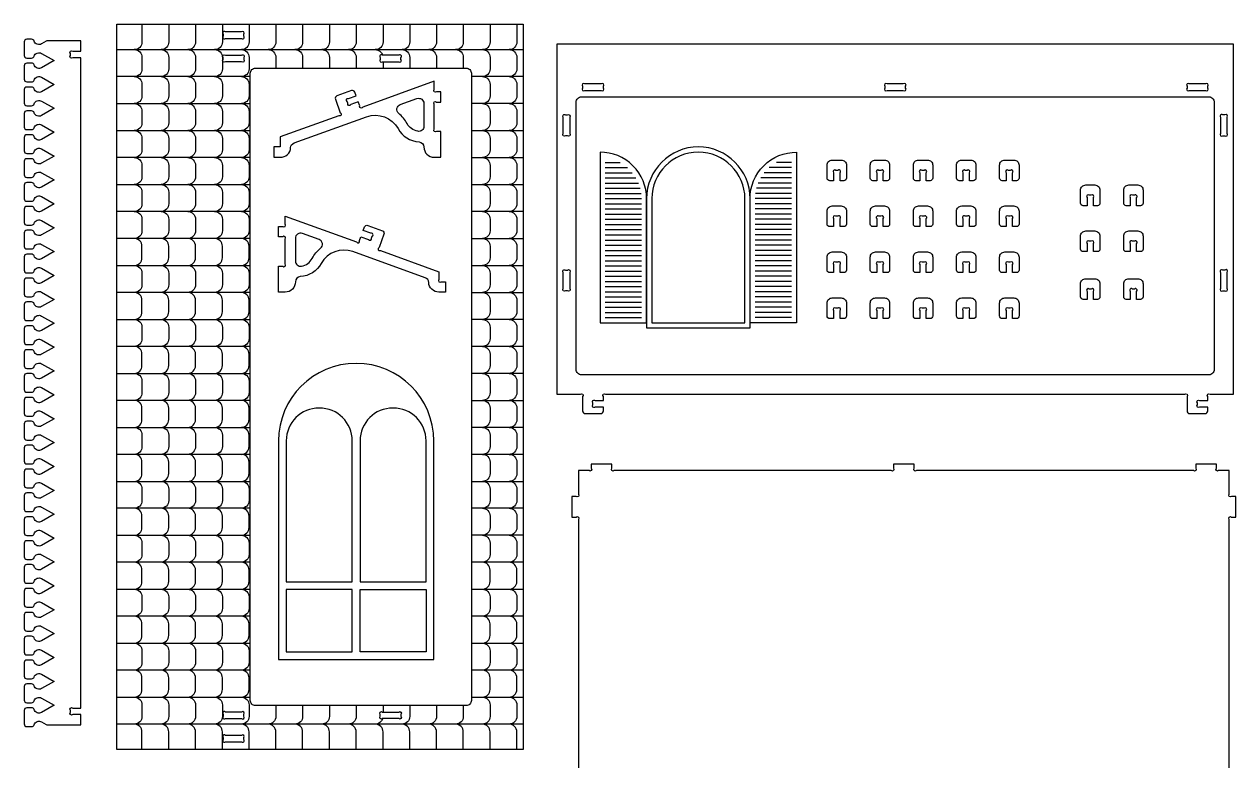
# Model space of a CAD drawing. Extents: x 3760.4 to 3807.8, y 1443.9 to 1474.5.
# Drawn here: x 3784.36 to 3807.77, y 1460.26 to 1474.51 of the extents above; entities that cross this region are included whole.
import ezdxf

# ---------------------------------------------------------------- set-up
doc = ezdxf.new("R2010")
doc.units = 0
doc.header["$MEASUREMENT"] = 0
doc.layers.add('LAYER1', color=18, linetype='CONTINUOUS')

msp = doc.modelspace()

# ---------------------------------------------------------------- linework, layer by layer
at = {"layer": 'LAYER1'}
for points in [[(3794.002, 1460.479), (3786.148, 1460.479), (3786.148, 1474.509), (3794.002, 1474.509)], [(3789.425, 1462.372), (3790.7, 1462.372), (3790.7, 1463.572), (3789.425, 1463.572)], [(3790.85, 1462.372), (3790.85, 1463.572), (3792.125, 1463.572), (3792.125, 1462.372)]]:
    msp.add_lwpolyline(points, close=True, dxfattribs=at)
for points in [[(3786.636, 1474.509), (3786.636, 1474.167, -0.414214), (3786.486, 1474.017)], [(3787.154, 1474.509), (3787.154, 1474.167, -0.414214), (3787.004, 1474.017)], [(3787.671, 1474.509), (3787.671, 1474.167, -0.414214), (3787.521, 1474.017)], [(3788.189, 1474.509), (3788.189, 1474.167, -0.414214), (3788.039, 1474.017)], [(3788.706, 1474.509), (3788.706, 1474.167, -0.414214), (3788.556, 1474.017)], [(3789.224, 1474.509), (3789.224, 1474.167, -0.414214), (3789.074, 1474.017)], [(3789.741, 1474.509), (3789.741, 1474.167, -0.414214), (3789.591, 1474.017)], [(3790.259, 1474.509), (3790.259, 1474.167, -0.414214), (3790.109, 1474.017)], [(3790.776, 1474.509), (3790.776, 1474.167, -0.414214), (3790.626, 1474.017)], [(3791.294, 1474.509), (3791.294, 1474.167, -0.414214), (3791.144, 1474.017)], [(3791.811, 1474.509), (3791.811, 1474.167, -0.414214), (3791.661, 1474.017)], [(3792.329, 1474.509), (3792.329, 1474.167, -0.414214), (3792.179, 1474.017)], [(3792.846, 1474.509), (3792.846, 1474.167, -0.414214), (3792.696, 1474.017)], [(3793.364, 1474.509), (3793.364, 1474.167, -0.414214), (3793.214, 1474.017)], [(3793.881, 1474.509), (3793.881, 1474.167, -0.414214), (3793.731, 1474.017)], [(3786.486, 1474.017, -0.414214), (3786.636, 1473.867), (3786.636, 1473.645, -0.414214), (3786.486, 1473.495)], [(3787.004, 1474.017, -0.414214), (3787.154, 1473.867), (3787.154, 1473.645, -0.414214), (3787.004, 1473.495)], [(3787.521, 1474.017, -0.414214), (3787.671, 1473.867), (3787.671, 1473.645, -0.414214), (3787.521, 1473.495)], [(3788.039, 1474.017, -0.414214), (3788.189, 1473.867), (3788.189, 1473.645, -0.414214), (3788.039, 1473.495)], [(3788.556, 1474.017, -0.414214), (3788.706, 1473.867), (3788.706, 1473.645, -0.414214), (3788.556, 1473.495)], [(3789.074, 1474.017, -0.414214), (3789.224, 1473.867), (3789.224, 1473.659)], [(3789.591, 1474.017, -0.414214), (3789.741, 1473.867), (3789.741, 1473.659)], [(3790.109, 1474.017, -0.414214), (3790.259, 1473.867), (3790.259, 1473.659)], [(3790.626, 1474.017, -0.414214), (3790.776, 1473.867), (3790.776, 1473.659)], [(3791.144, 1474.017, -0.332931), (3791.288, 1473.909)], [(3791.661, 1474.017, -0.414214), (3791.811, 1473.867), (3791.811, 1473.659)], [(3792.179, 1474.017, -0.414214), (3792.329, 1473.867), (3792.329, 1473.659)], [(3792.696, 1474.017, -0.414214), (3792.846, 1473.867), (3792.846, 1473.659)], [(3793.214, 1474.017, -0.414214), (3793.364, 1473.867), (3793.364, 1473.645, -0.414214), (3793.214, 1473.495)], [(3793.731, 1474.017, -0.414214), (3793.881, 1473.867), (3793.881, 1473.645, -0.414214), (3793.731, 1473.495)], [(3786.486, 1473.495, -0.414214), (3786.636, 1473.345), (3786.636, 1473.123, -0.414214), (3786.486, 1472.973)], [(3787.004, 1473.495, -0.414214), (3787.154, 1473.345), (3787.154, 1473.123, -0.414214), (3787.004, 1472.973)], [(3787.521, 1473.495, -0.414214), (3787.671, 1473.345), (3787.671, 1473.123, -0.414214), (3787.521, 1472.973)], [(3788.039, 1473.495, -0.414214), (3788.189, 1473.345), (3788.189, 1473.123, -0.414214), (3788.039, 1472.973)], [(3788.556, 1473.495, -0.414214), (3788.706, 1473.345), (3788.706, 1473.123, -0.414214), (3788.556, 1472.973)], [(3793.214, 1473.495, -0.414214), (3793.364, 1473.345), (3793.364, 1473.123, -0.414214), (3793.214, 1472.973)], [(3793.731, 1473.495, -0.414214), (3793.881, 1473.345), (3793.881, 1473.123, -0.414214), (3793.731, 1472.973)], [(3786.486, 1472.973, -0.414214), (3786.636, 1472.823), (3786.636, 1472.601, -0.414214), (3786.486, 1472.451)], [(3787.004, 1472.973, -0.414214), (3787.154, 1472.823), (3787.154, 1472.601, -0.414214), (3787.004, 1472.451)], [(3787.521, 1472.973, -0.414214), (3787.671, 1472.823), (3787.671, 1472.601, -0.414214), (3787.521, 1472.451)], [(3788.039, 1472.973, -0.414214), (3788.189, 1472.823), (3788.189, 1472.601, -0.414214), (3788.039, 1472.451)], [(3788.556, 1472.973, -0.414214), (3788.706, 1472.823), (3788.706, 1472.601, -0.414214), (3788.556, 1472.451)], [(3793.214, 1472.973, -0.414214), (3793.364, 1472.823), (3793.364, 1472.601, -0.414214), (3793.214, 1472.451)], [(3793.731, 1472.973, -0.414214), (3793.881, 1472.823), (3793.881, 1472.601, -0.414214), (3793.731, 1472.451)], [(3786.486, 1472.451, -0.414214), (3786.636, 1472.301), (3786.636, 1472.079, -0.414214), (3786.486, 1471.929)], [(3787.004, 1472.451, -0.414214), (3787.154, 1472.301), (3787.154, 1472.079, -0.414214), (3787.004, 1471.929)], [(3787.521, 1472.451, -0.414214), (3787.671, 1472.301), (3787.671, 1472.079, -0.414214), (3787.521, 1471.929)], [(3788.039, 1472.451, -0.414214), (3788.189, 1472.301), (3788.189, 1472.079, -0.414214), (3788.039, 1471.929)], [(3788.556, 1472.451, -0.414214), (3788.706, 1472.301), (3788.706, 1472.079, -0.414214), (3788.556, 1471.929)], [(3793.214, 1472.451, -0.414214), (3793.364, 1472.301), (3793.364, 1472.079, -0.414214), (3793.214, 1471.929)], [(3793.731, 1472.451, -0.414214), (3793.881, 1472.301), (3793.881, 1472.079, -0.414214), (3793.731, 1471.929)], [(3786.486, 1471.929, -0.414214), (3786.636, 1471.779), (3786.636, 1471.558, -0.414214), (3786.486, 1471.408)], [(3787.004, 1471.929, -0.414214), (3787.154, 1471.779), (3787.154, 1471.558, -0.414214), (3787.004, 1471.408)], [(3787.521, 1471.929, -0.414214), (3787.671, 1471.779), (3787.671, 1471.558, -0.414214), (3787.521, 1471.408)], [(3788.039, 1471.929, -0.414214), (3788.189, 1471.779), (3788.189, 1471.558, -0.414214), (3788.039, 1471.408)], [(3788.556, 1471.929, -0.414214), (3788.706, 1471.779), (3788.706, 1471.558, -0.414214), (3788.556, 1471.408)], [(3793.214, 1471.929, -0.414214), (3793.364, 1471.779), (3793.364, 1471.558, -0.414214), (3793.214, 1471.408)], [(3793.731, 1471.929, -0.414214), (3793.881, 1471.779), (3793.881, 1471.558, -0.414214), (3793.731, 1471.408)], [(3786.486, 1471.408, -0.414214), (3786.636, 1471.258), (3786.636, 1471.036, -0.414214), (3786.486, 1470.886)], [(3787.004, 1471.408, -0.414214), (3787.154, 1471.258), (3787.154, 1471.036, -0.414214), (3787.004, 1470.886)], [(3787.521, 1471.408, -0.414214), (3787.671, 1471.258), (3787.671, 1471.036, -0.414214), (3787.521, 1470.886)], [(3788.039, 1471.408, -0.414214), (3788.189, 1471.258), (3788.189, 1471.036, -0.414214), (3788.039, 1470.886)], [(3788.556, 1471.408, -0.414214), (3788.706, 1471.258), (3788.706, 1471.036, -0.414214), (3788.556, 1470.886)], [(3793.214, 1471.408, -0.414214), (3793.364, 1471.258), (3793.364, 1471.036, -0.414214), (3793.214, 1470.886)], [(3793.731, 1471.408, -0.414214), (3793.881, 1471.258), (3793.881, 1471.036, -0.414214), (3793.731, 1470.886)], [(3786.486, 1470.886, -0.414214), (3786.636, 1470.736), (3786.636, 1470.514, -0.414214), (3786.486, 1470.364)], [(3787.004, 1470.886, -0.414214), (3787.154, 1470.736), (3787.154, 1470.514, -0.414214), (3787.004, 1470.364)], [(3787.521, 1470.886, -0.414214), (3787.671, 1470.736), (3787.671, 1470.514, -0.414214), (3787.521, 1470.364)], [(3788.039, 1470.886, -0.414214), (3788.189, 1470.736), (3788.189, 1470.514, -0.414214), (3788.039, 1470.364)], [(3788.556, 1470.886, -0.414214), (3788.706, 1470.736), (3788.706, 1470.514, -0.414214), (3788.556, 1470.364)], [(3793.214, 1470.886, -0.414214), (3793.364, 1470.736), (3793.364, 1470.514, -0.414214), (3793.214, 1470.364)], [(3793.731, 1470.886, -0.414214), (3793.881, 1470.736), (3793.881, 1470.514, -0.414214), (3793.731, 1470.364)], [(3786.486, 1469.842, 0.414214), (3786.636, 1469.992), (3786.636, 1470.214, 0.414214), (3786.486, 1470.364)], [(3787.004, 1469.842, 0.414214), (3787.154, 1469.992), (3787.154, 1470.214, 0.414214), (3787.004, 1470.364)], [(3787.521, 1469.842, 0.414214), (3787.671, 1469.992), (3787.671, 1470.214, 0.414214), (3787.521, 1470.364)], [(3788.039, 1469.842, 0.414214), (3788.189, 1469.992), (3788.189, 1470.214, 0.414214), (3788.039, 1470.364)], [(3788.556, 1469.842, 0.414214), (3788.706, 1469.992), (3788.706, 1470.214, 0.414214), (3788.556, 1470.364)], [(3793.214, 1470.364, -0.414214), (3793.364, 1470.214), (3793.364, 1469.992, -0.414214), (3793.214, 1469.842)], [(3793.731, 1470.364, -0.414214), (3793.881, 1470.214), (3793.881, 1469.992, -0.414214), (3793.731, 1469.842)], [(3786.486, 1469.842, -0.414214), (3786.636, 1469.692), (3786.636, 1469.47, -0.414214), (3786.486, 1469.32)], [(3787.004, 1469.842, -0.414214), (3787.154, 1469.692), (3787.154, 1469.47, -0.414214), (3787.004, 1469.32)], [(3787.521, 1469.842, -0.414214), (3787.671, 1469.692), (3787.671, 1469.47, -0.414214), (3787.521, 1469.32)], [(3788.039, 1469.842, -0.414214), (3788.189, 1469.692), (3788.189, 1469.47, -0.414214), (3788.039, 1469.32)], [(3788.556, 1469.842, -0.414214), (3788.706, 1469.692), (3788.706, 1469.47, -0.414214), (3788.556, 1469.32)], [(3793.214, 1469.842, -0.414214), (3793.364, 1469.692), (3793.364, 1469.47, -0.414214), (3793.214, 1469.32)], [(3793.731, 1469.842, -0.414214), (3793.881, 1469.692), (3793.881, 1469.47, -0.414214), (3793.731, 1469.32)], [(3786.486, 1468.798, 0.414214), (3786.636, 1468.948), (3786.636, 1469.17, 0.414214), (3786.486, 1469.32)], [(3787.004, 1468.798, 0.414214), (3787.154, 1468.948), (3787.154, 1469.17, 0.414214), (3787.004, 1469.32)], [(3787.521, 1468.798, 0.414214), (3787.671, 1468.948), (3787.671, 1469.17, 0.414214), (3787.521, 1469.32)], [(3788.039, 1468.798, 0.414214), (3788.189, 1468.948), (3788.189, 1469.17, 0.414214), (3788.039, 1469.32)], [(3788.556, 1468.798, 0.414214), (3788.706, 1468.948), (3788.706, 1469.17, 0.414214), (3788.556, 1469.32)], [(3793.214, 1469.32, -0.414214), (3793.364, 1469.17), (3793.364, 1468.948, -0.414214), (3793.214, 1468.798)], [(3793.731, 1469.32, -0.414214), (3793.881, 1469.17), (3793.881, 1468.948, -0.414214), (3793.731, 1468.798)], [(3786.486, 1468.798, -0.414214), (3786.636, 1468.648), (3786.636, 1468.427, -0.414214), (3786.486, 1468.277)], [(3787.004, 1468.798, -0.414214), (3787.154, 1468.648), (3787.154, 1468.427, -0.414214), (3787.004, 1468.277)], [(3787.521, 1468.798, -0.414214), (3787.671, 1468.648), (3787.671, 1468.427, -0.414214), (3787.521, 1468.277)], [(3788.039, 1468.798, -0.414214), (3788.189, 1468.648), (3788.189, 1468.427, -0.414214), (3788.039, 1468.277)], [(3788.556, 1468.798, -0.414214), (3788.706, 1468.648), (3788.706, 1468.427, -0.414214), (3788.556, 1468.277)], [(3793.214, 1468.798, -0.414214), (3793.364, 1468.648), (3793.364, 1468.427, -0.414214), (3793.214, 1468.277)], [(3793.731, 1468.798, -0.414214), (3793.881, 1468.648), (3793.881, 1468.427, -0.414214), (3793.731, 1468.277)], [(3786.486, 1467.755, 0.414214), (3786.636, 1467.905), (3786.636, 1468.127, 0.414214), (3786.486, 1468.277)], [(3787.004, 1467.755, 0.414214), (3787.154, 1467.905), (3787.154, 1468.127, 0.414214), (3787.004, 1468.277)], [(3787.521, 1467.755, 0.414214), (3787.671, 1467.905), (3787.671, 1468.127, 0.414214), (3787.521, 1468.277)], [(3788.039, 1467.755, 0.414214), (3788.189, 1467.905), (3788.189, 1468.127, 0.414214), (3788.039, 1468.277)], [(3788.556, 1467.755, 0.414214), (3788.706, 1467.905), (3788.706, 1468.127, 0.414214), (3788.556, 1468.277)], [(3793.214, 1468.277, -0.414214), (3793.364, 1468.127), (3793.364, 1467.905, -0.414214), (3793.214, 1467.755)], [(3793.731, 1468.277, -0.414214), (3793.881, 1468.127), (3793.881, 1467.905, -0.414214), (3793.731, 1467.755)], [(3786.486, 1467.755, -0.414214), (3786.636, 1467.605), (3786.636, 1467.383, -0.414214), (3786.486, 1467.233)], [(3787.004, 1467.755, -0.414214), (3787.154, 1467.605), (3787.154, 1467.383, -0.414214), (3787.004, 1467.233)], [(3787.521, 1467.755, -0.414214), (3787.671, 1467.605), (3787.671, 1467.383, -0.414214), (3787.521, 1467.233)], [(3788.039, 1467.755, -0.414214), (3788.189, 1467.605), (3788.189, 1467.383, -0.414214), (3788.039, 1467.233)], [(3788.556, 1467.755, -0.414214), (3788.706, 1467.605), (3788.706, 1467.383, -0.414214), (3788.556, 1467.233)], [(3793.214, 1467.755, -0.414214), (3793.364, 1467.605), (3793.364, 1467.383, -0.414214), (3793.214, 1467.233)], [(3793.731, 1467.755, -0.414214), (3793.881, 1467.605), (3793.881, 1467.383, -0.414214), (3793.731, 1467.233)], [(3786.486, 1466.711, 0.414214), (3786.636, 1466.861), (3786.636, 1467.083, 0.414214), (3786.486, 1467.233)], [(3787.004, 1466.711, 0.414214), (3787.154, 1466.861), (3787.154, 1467.083, 0.414214), (3787.004, 1467.233)], [(3787.521, 1466.711, 0.414214), (3787.671, 1466.861), (3787.671, 1467.083, 0.414214), (3787.521, 1467.233)], [(3788.039, 1466.711, 0.414214), (3788.189, 1466.861), (3788.189, 1467.083, 0.414214), (3788.039, 1467.233)], [(3788.556, 1466.711, 0.414214), (3788.706, 1466.861), (3788.706, 1467.083, 0.414214), (3788.556, 1467.233)], [(3793.214, 1467.233, -0.414214), (3793.364, 1467.083), (3793.364, 1466.861, -0.414214), (3793.214, 1466.711)], [(3793.731, 1467.233, -0.414214), (3793.881, 1467.083), (3793.881, 1466.861, -0.414214), (3793.731, 1466.711)], [(3786.486, 1466.711, -0.414214), (3786.636, 1466.561), (3786.636, 1466.339, -0.414214), (3786.486, 1466.189)], [(3787.004, 1466.711, -0.414214), (3787.154, 1466.561), (3787.154, 1466.339, -0.414214), (3787.004, 1466.189)], [(3787.521, 1466.711, -0.414214), (3787.671, 1466.561), (3787.671, 1466.339, -0.414214), (3787.521, 1466.189)], [(3788.039, 1466.711, -0.414214), (3788.189, 1466.561), (3788.189, 1466.339, -0.414214), (3788.039, 1466.189)], [(3788.556, 1466.189, 0.414214), (3788.706, 1466.339), (3788.706, 1466.561, 0.414214), (3788.556, 1466.711)], [(3793.214, 1466.711, -0.414214), (3793.364, 1466.561), (3793.364, 1466.339, -0.414214), (3793.214, 1466.189)], [(3793.731, 1466.711, -0.414214), (3793.881, 1466.561), (3793.881, 1466.339, -0.414214), (3793.731, 1466.189)], [(3786.486, 1465.667, 0.414214), (3786.636, 1465.817), (3786.636, 1466.039, 0.414214), (3786.486, 1466.189)], [(3787.004, 1465.667, 0.414214), (3787.154, 1465.817), (3787.154, 1466.039, 0.414214), (3787.004, 1466.189)], [(3787.521, 1465.667, 0.414214), (3787.671, 1465.817), (3787.671, 1466.039, 0.414214), (3787.521, 1466.189)], [(3788.039, 1465.667, 0.414214), (3788.189, 1465.817), (3788.189, 1466.039, 0.414214), (3788.039, 1466.189)], [(3788.556, 1465.667, 0.414214), (3788.706, 1465.817), (3788.706, 1466.039, 0.414214), (3788.556, 1466.189)], [(3793.214, 1466.189, -0.414214), (3793.364, 1466.039), (3793.364, 1465.817, -0.414214), (3793.214, 1465.667)], [(3793.731, 1466.189, -0.414214), (3793.881, 1466.039), (3793.881, 1465.817, -0.414214), (3793.731, 1465.667)], [(3807.649, 1458.819), (3807.649, 1464.93, -1), (3807.693, 1464.975), (3807.774, 1464.975), (3807.774, 1465.375), (3807.693, 1465.375, -1), (3807.649, 1465.419), (3807.649, 1465.875), (3807.443, 1465.875, -1), (3807.399, 1465.919), (3807.399, 1466), (3806.999, 1466), (3806.999, 1465.919, -1), (3806.955, 1465.875), (3801.603, 1465.875, -1), (3801.559, 1465.919), (3801.559, 1466), (3801.159, 1466), (3801.159, 1465.919, -1), (3801.115, 1465.875), (3795.763, 1465.875, -1), (3795.719, 1465.919), (3795.719, 1466), (3795.319, 1466), (3795.319, 1465.919, -1), (3795.275, 1465.875), (3795.069, 1465.875), (3795.069, 1465.419, -1), (3795.025, 1465.375), (3794.944, 1465.375), (3794.944, 1464.975), (3795.025, 1464.975, -1), (3795.069, 1464.93), (3795.069, 1458.819, -1)], [(3786.486, 1465.667, -0.414214), (3786.636, 1465.517), (3786.636, 1465.296, -0.414214), (3786.486, 1465.146)], [(3787.004, 1465.667, -0.414214), (3787.154, 1465.517), (3787.154, 1465.296, -0.414214), (3787.004, 1465.146)], [(3787.521, 1465.667, -0.414214), (3787.671, 1465.517), (3787.671, 1465.296, -0.414214), (3787.521, 1465.146)], [(3788.039, 1465.667, -0.414214), (3788.189, 1465.517), (3788.189, 1465.296, -0.414214), (3788.039, 1465.146)], [(3788.556, 1465.667, -0.414214), (3788.706, 1465.517), (3788.706, 1465.296, -0.414214), (3788.556, 1465.146)], [(3793.214, 1465.667, -0.414214), (3793.364, 1465.517), (3793.364, 1465.296, -0.414214), (3793.214, 1465.146)], [(3793.731, 1465.667, -0.414214), (3793.881, 1465.517), (3793.881, 1465.296, -0.414214), (3793.731, 1465.146)], [(3786.486, 1464.624, 0.414214), (3786.636, 1464.774), (3786.636, 1464.996, 0.414214), (3786.486, 1465.146)], [(3787.004, 1464.624, 0.414214), (3787.154, 1464.774), (3787.154, 1464.996, 0.414214), (3787.004, 1465.146)], [(3787.521, 1464.624, 0.414214), (3787.671, 1464.774), (3787.671, 1464.996, 0.414214), (3787.521, 1465.146)], [(3788.039, 1464.624, 0.414214), (3788.189, 1464.774), (3788.189, 1464.996, 0.414214), (3788.039, 1465.146)], [(3788.556, 1464.624, 0.414214), (3788.706, 1464.774), (3788.706, 1464.996, 0.414214), (3788.556, 1465.146)], [(3793.214, 1465.146, -0.414214), (3793.364, 1464.996), (3793.364, 1464.774, -0.414214), (3793.214, 1464.624)], [(3793.731, 1465.146, -0.414214), (3793.881, 1464.996), (3793.881, 1464.774, -0.414214), (3793.731, 1464.624)], [(3786.486, 1464.624, -0.414214), (3786.636, 1464.474), (3786.636, 1464.252, -0.414214), (3786.486, 1464.102)], [(3787.004, 1464.624, -0.414214), (3787.154, 1464.474), (3787.154, 1464.252, -0.414214), (3787.004, 1464.102)], [(3787.521, 1464.624, -0.414214), (3787.671, 1464.474), (3787.671, 1464.252, -0.414214), (3787.521, 1464.102)], [(3788.039, 1464.624, -0.414214), (3788.189, 1464.474), (3788.189, 1464.252, -0.414214), (3788.039, 1464.102)], [(3788.556, 1464.624, -0.414214), (3788.706, 1464.474), (3788.706, 1464.252, -0.414214), (3788.556, 1464.102)], [(3793.214, 1464.624, -0.414214), (3793.364, 1464.474), (3793.364, 1464.252, -0.414214), (3793.214, 1464.102)], [(3793.731, 1464.624, -0.414214), (3793.881, 1464.474), (3793.881, 1464.252, -0.414214), (3793.731, 1464.102)], [(3786.486, 1463.58, 0.414214), (3786.636, 1463.73), (3786.636, 1463.952, 0.414214), (3786.486, 1464.102)], [(3787.004, 1463.58, 0.414214), (3787.154, 1463.73), (3787.154, 1463.952, 0.414214), (3787.004, 1464.102)], [(3787.521, 1463.58, 0.414214), (3787.671, 1463.73), (3787.671, 1463.952, 0.414214), (3787.521, 1464.102)], [(3788.039, 1463.58, 0.414214), (3788.189, 1463.73), (3788.189, 1463.952, 0.414214), (3788.039, 1464.102)], [(3788.556, 1463.58, 0.414214), (3788.706, 1463.73), (3788.706, 1463.952, 0.414214), (3788.556, 1464.102)], [(3793.214, 1463.58, 0.414214), (3793.364, 1463.73), (3793.364, 1463.952, 0.414214), (3793.214, 1464.102)], [(3793.731, 1463.58, 0.414214), (3793.881, 1463.73), (3793.881, 1463.952, 0.414214), (3793.731, 1464.102)], [(3786.486, 1463.58, -0.414214), (3786.636, 1463.43), (3786.636, 1463.208, -0.414214), (3786.486, 1463.058)], [(3787.004, 1463.58, -0.414214), (3787.154, 1463.43), (3787.154, 1463.208, -0.414214), (3787.004, 1463.058)], [(3787.521, 1463.58, -0.414214), (3787.671, 1463.43), (3787.671, 1463.208, -0.414214), (3787.521, 1463.058)], [(3788.039, 1463.58, -0.414214), (3788.189, 1463.43), (3788.189, 1463.208, -0.414214), (3788.039, 1463.058)], [(3788.556, 1463.58, -0.414214), (3788.706, 1463.43), (3788.706, 1463.208, -0.414214), (3788.556, 1463.058)], [(3793.214, 1463.58, -0.414214), (3793.364, 1463.43), (3793.364, 1463.208, -0.414214), (3793.214, 1463.058)], [(3793.731, 1463.58, -0.414214), (3793.881, 1463.43), (3793.881, 1463.208, -0.414214), (3793.731, 1463.058)], [(3786.486, 1462.537, 0.414214), (3786.636, 1462.687), (3786.636, 1462.908, 0.414214), (3786.486, 1463.058)], [(3787.004, 1462.537, 0.414214), (3787.154, 1462.687), (3787.154, 1462.908, 0.414214), (3787.004, 1463.058)], [(3787.521, 1462.537, 0.414214), (3787.671, 1462.687), (3787.671, 1462.908, 0.414214), (3787.521, 1463.058)], [(3788.039, 1462.537, 0.414214), (3788.189, 1462.687), (3788.189, 1462.908, 0.414214), (3788.039, 1463.058)], [(3788.556, 1462.537, 0.414214), (3788.706, 1462.687), (3788.706, 1462.908, 0.414214), (3788.556, 1463.058)], [(3793.214, 1462.537, 0.414214), (3793.364, 1462.687), (3793.364, 1462.908, 0.414214), (3793.214, 1463.058)], [(3793.731, 1462.537, 0.414214), (3793.881, 1462.687), (3793.881, 1462.908, 0.414214), (3793.731, 1463.058)], [(3786.486, 1462.537, -0.414214), (3786.636, 1462.387), (3786.636, 1462.165, -0.414214), (3786.486, 1462.015)], [(3787.004, 1462.537, -0.414214), (3787.154, 1462.387), (3787.154, 1462.165, -0.414214), (3787.004, 1462.015)], [(3787.521, 1462.537, -0.414214), (3787.671, 1462.387), (3787.671, 1462.165, -0.414214), (3787.521, 1462.015)], [(3788.039, 1462.537, -0.414214), (3788.189, 1462.387), (3788.189, 1462.165, -0.414214), (3788.039, 1462.015)], [(3788.556, 1462.537, -0.414214), (3788.706, 1462.387), (3788.706, 1462.165, -0.414214), (3788.556, 1462.015)], [(3793.214, 1462.537, -0.414214), (3793.364, 1462.387), (3793.364, 1462.165, -0.414214), (3793.214, 1462.015)], [(3793.731, 1462.537, -0.414214), (3793.881, 1462.387), (3793.881, 1462.165, -0.414214), (3793.731, 1462.015)], [(3786.486, 1461.493, 0.414214), (3786.636, 1461.643), (3786.636, 1461.865, 0.414214), (3786.486, 1462.015)], [(3787.004, 1461.493, 0.414214), (3787.154, 1461.643), (3787.154, 1461.865, 0.414214), (3787.004, 1462.015)], [(3787.521, 1461.493, 0.414214), (3787.671, 1461.643), (3787.671, 1461.865, 0.414214), (3787.521, 1462.015)], [(3788.039, 1461.493, 0.414214), (3788.189, 1461.643), (3788.189, 1461.865, 0.414214), (3788.039, 1462.015)], [(3788.556, 1461.493, 0.414214), (3788.706, 1461.643), (3788.706, 1461.865, 0.414214), (3788.556, 1462.015)], [(3793.214, 1461.493, 0.414214), (3793.364, 1461.643), (3793.364, 1461.865, 0.414214), (3793.214, 1462.015)], [(3793.731, 1461.493, 0.414214), (3793.881, 1461.643), (3793.881, 1461.865, 0.414214), (3793.731, 1462.015)], [(3786.486, 1461.493, -0.414214), (3786.636, 1461.343), (3786.636, 1461.121, -0.414214), (3786.486, 1460.971)], [(3787.004, 1461.493, -0.414214), (3787.154, 1461.343), (3787.154, 1461.121, -0.414214), (3787.004, 1460.971)], [(3787.521, 1461.493, -0.414214), (3787.671, 1461.343), (3787.671, 1461.121, -0.414214), (3787.521, 1460.971)], [(3788.039, 1461.493, -0.414214), (3788.189, 1461.343), (3788.189, 1461.121, -0.414214), (3788.039, 1460.971)], [(3788.556, 1461.493, -0.414214), (3788.706, 1461.343), (3788.706, 1461.121, -0.414214), (3788.556, 1460.971)], [(3793.214, 1461.493, -0.414214), (3793.364, 1461.343), (3793.364, 1461.121, -0.414214), (3793.214, 1460.971)], [(3793.731, 1461.493, -0.414214), (3793.881, 1461.343), (3793.881, 1461.121, -0.414214), (3793.731, 1460.971)], [(3789.224, 1461.329), (3789.224, 1461.121, -0.414214), (3789.074, 1460.971)], [(3789.741, 1461.329), (3789.741, 1461.121, -0.414214), (3789.591, 1460.971)], [(3790.259, 1461.329), (3790.259, 1461.121, -0.414214), (3790.109, 1460.971)], [(3790.776, 1461.329), (3790.776, 1461.121, -0.414214), (3790.626, 1460.971)], [(3791.811, 1461.329), (3791.811, 1461.121, -0.414214), (3791.661, 1460.971)], [(3792.329, 1461.329), (3792.329, 1461.121, -0.414214), (3792.179, 1460.971)], [(3792.846, 1461.329), (3792.846, 1461.121, -0.414214), (3792.696, 1460.971)], [(3791.288, 1461.079, -0.332931), (3791.144, 1460.971)], [(3786.636, 1460.479), (3786.636, 1460.821, 0.414214), (3786.486, 1460.971)], [(3787.154, 1460.479), (3787.154, 1460.821, 0.414214), (3787.004, 1460.971)], [(3787.671, 1460.479), (3787.671, 1460.821, 0.414214), (3787.521, 1460.971)], [(3788.189, 1460.479), (3788.189, 1460.821, 0.414214), (3788.039, 1460.971)], [(3788.706, 1460.479), (3788.706, 1460.821, 0.414214), (3788.556, 1460.971)], [(3789.224, 1460.479), (3789.224, 1460.821, 0.414214), (3789.074, 1460.971)], [(3789.741, 1460.479), (3789.741, 1460.821, 0.414214), (3789.591, 1460.971)], [(3790.259, 1460.479), (3790.259, 1460.821, 0.414214), (3790.109, 1460.971)], [(3790.776, 1460.479), (3790.776, 1460.821, 0.414214), (3790.626, 1460.971)], [(3791.294, 1460.479), (3791.294, 1460.821, 0.414214), (3791.144, 1460.971)], [(3791.811, 1460.479), (3791.811, 1460.821, 0.414214), (3791.661, 1460.971)], [(3792.329, 1460.479), (3792.329, 1460.821, 0.414214), (3792.179, 1460.971)], [(3792.846, 1460.479), (3792.846, 1460.821, 0.414214), (3792.696, 1460.971)], [(3793.364, 1460.479), (3793.364, 1460.821, 0.414214), (3793.214, 1460.971)], [(3793.881, 1460.479), (3793.881, 1460.821, 0.414214), (3793.731, 1460.971)]]:
    msp.add_lwpolyline(points, format="xyb", dxfattribs=at)
for points in [[(3788.204, 1474.315), (3788.204, 1474.278, 1), (3788.249, 1474.234), (3788.56, 1474.234, 1), (3788.604, 1474.278), (3788.604, 1474.315, 1), (3788.56, 1474.359), (3788.249, 1474.359, 1)], [(3784.697, 1474.128, -0.475677), (3784.552, 1474.183, 0.32375), (3784.504, 1474.217), (3784.41, 1474.217, 0.414214), (3784.36, 1474.167), (3784.36, 1473.905, 0.414214), (3784.41, 1473.855), (3784.504, 1473.855, 0.32375), (3784.552, 1473.89, -0.475677), (3784.697, 1473.945), (3784.939, 1473.805), (3784.697, 1473.666, -0.475677), (3784.552, 1473.721, 0.32375), (3784.504, 1473.755), (3784.41, 1473.755, 0.414214), (3784.36, 1473.705), (3784.36, 1473.444, 0.414214), (3784.41, 1473.394), (3784.504, 1473.394, 0.32375), (3784.552, 1473.428, -0.475677), (3784.697, 1473.483), (3784.939, 1473.344), (3784.697, 1473.204, -0.475677), (3784.552, 1473.259, 0.32375), (3784.504, 1473.294), (3784.41, 1473.294, 0.414214), (3784.36, 1473.244), (3784.36, 1472.982, 0.414214), (3784.41, 1472.932), (3784.504, 1472.932, 0.32375), (3784.552, 1472.966, -0.475677), (3784.697, 1473.021), (3784.939, 1472.882), (3784.697, 1472.742, -0.475677), (3784.552, 1472.797, 0.32375), (3784.504, 1472.832), (3784.41, 1472.832, 0.414214), (3784.36, 1472.782), (3784.36, 1472.52, 0.414214), (3784.41, 1472.47), (3784.504, 1472.47, 0.32375), (3784.552, 1472.504, -0.475677), (3784.697, 1472.56), (3784.939, 1472.42), (3784.697, 1472.28, -0.475677), (3784.552, 1472.336, 0.32375), (3784.504, 1472.37), (3784.41, 1472.37, 0.414214), (3784.36, 1472.32), (3784.36, 1472.058, 0.414214), (3784.41, 1472.008), (3784.504, 1472.008, 0.32375), (3784.552, 1472.042, -0.475677), (3784.697, 1472.098), (3784.939, 1471.958), (3784.697, 1471.818, -0.475677), (3784.552, 1471.874, 0.32375), (3784.504, 1471.908), (3784.41, 1471.908, 0.414214), (3784.36, 1471.858), (3784.36, 1471.596, 0.414214), (3784.41, 1471.546), (3784.504, 1471.546, 0.32375), (3784.552, 1471.581, -0.475677), (3784.697, 1471.636), (3784.939, 1471.496), (3784.697, 1471.357, -0.475677), (3784.552, 1471.412, 0.32375), (3784.504, 1471.446), (3784.41, 1471.446, 0.414214), (3784.36, 1471.396), (3784.36, 1471.134, 0.414214), (3784.41, 1471.084), (3784.504, 1471.084, 0.32375), (3784.552, 1471.119, -0.475677), (3784.697, 1471.174), (3784.939, 1471.034), (3784.697, 1470.895, -0.475677), (3784.552, 1470.95, 0.32375), (3784.504, 1470.984), (3784.41, 1470.984, 0.414214), (3784.36, 1470.934), (3784.36, 1470.673, 0.414214), (3784.41, 1470.623), (3784.504, 1470.623, 0.32375), (3784.552, 1470.657, -0.475677), (3784.697, 1470.712), (3784.939, 1470.573), (3784.697, 1470.433, -0.475677), (3784.552, 1470.488, 0.32375), (3784.504, 1470.523), (3784.41, 1470.523, 0.414214), (3784.36, 1470.473), (3784.36, 1470.211, 0.414214), (3784.41, 1470.161), (3784.504, 1470.161, 0.32375), (3784.552, 1470.195, -0.475677), (3784.697, 1470.25), (3784.939, 1470.111), (3784.697, 1469.971, -0.475677), (3784.552, 1470.026, 0.32375), (3784.504, 1470.061), (3784.41, 1470.061, 0.414214), (3784.36, 1470.011), (3784.36, 1469.749, 0.414214), (3784.41, 1469.699), (3784.504, 1469.699, 0.32375), (3784.552, 1469.733, -0.475677), (3784.697, 1469.789), (3784.939, 1469.649), (3784.697, 1469.509, -0.475677), (3784.552, 1469.565, 0.32375), (3784.504, 1469.599), (3784.41, 1469.599, 0.414214), (3784.36, 1469.549), (3784.36, 1469.287, 0.414214), (3784.41, 1469.237), (3784.504, 1469.237, 0.32375), (3784.552, 1469.271, -0.475677), (3784.697, 1469.327), (3784.939, 1469.187), (3784.697, 1469.047, -0.475677), (3784.552, 1469.103, 0.32375), (3784.504, 1469.137), (3784.41, 1469.137, 0.414214), (3784.36, 1469.087), (3784.36, 1468.825, 0.414214), (3784.41, 1468.775), (3784.504, 1468.775, 0.32375), (3784.552, 1468.81, -0.475677), (3784.697, 1468.865), (3784.939, 1468.725), (3784.697, 1468.586, -0.475677), (3784.552, 1468.641, 0.32375), (3784.504, 1468.675), (3784.41, 1468.675, 0.414214), (3784.36, 1468.625), (3784.36, 1468.363, 0.414214), (3784.41, 1468.313), (3784.504, 1468.313, 0.32375), (3784.552, 1468.348, -0.475677), (3784.697, 1468.403), (3784.939, 1468.263), (3784.697, 1468.124, -0.475677), (3784.552, 1468.179, 0.32375), (3784.504, 1468.213), (3784.41, 1468.213, 0.414214), (3784.36, 1468.163), (3784.36, 1467.902, 0.414214), (3784.41, 1467.852), (3784.504, 1467.852, 0.32375), (3784.552, 1467.886, -0.475677), (3784.697, 1467.941), (3784.939, 1467.802), (3784.697, 1467.662, -0.475677), (3784.552, 1467.717, 0.32375), (3784.504, 1467.752), (3784.41, 1467.752, 0.414214), (3784.36, 1467.702), (3784.36, 1467.44, 0.414214), (3784.41, 1467.39), (3784.504, 1467.39, 0.32375), (3784.552, 1467.424, -0.475677), (3784.697, 1467.479), (3784.939, 1467.34), (3784.697, 1467.2, -0.475677), (3784.552, 1467.255, 0.32375), (3784.504, 1467.29), (3784.41, 1467.29, 0.414214), (3784.36, 1467.24), (3784.36, 1466.978, 0.414214), (3784.41, 1466.928), (3784.504, 1466.928, 0.32375), (3784.552, 1466.962, -0.475677), (3784.697, 1467.018), (3784.939, 1466.878), (3784.697, 1466.738, -0.475677), (3784.552, 1466.794, 0.32375), (3784.504, 1466.828), (3784.41, 1466.828, 0.414214), (3784.36, 1466.778), (3784.36, 1466.516, 0.414214), (3784.41, 1466.466), (3784.504, 1466.466, 0.32375), (3784.552, 1466.5, -0.475677), (3784.697, 1466.556), (3784.939, 1466.416), (3784.697, 1466.276, -0.475677), (3784.552, 1466.332, 0.32375), (3784.504, 1466.366), (3784.41, 1466.366, 0.414214), (3784.36, 1466.316), (3784.36, 1466.054, 0.414214), (3784.41, 1466.004), (3784.504, 1466.004, 0.32375), (3784.552, 1466.039, -0.475677), (3784.697, 1466.094), (3784.939, 1465.954), (3784.697, 1465.815, -0.475677), (3784.552, 1465.87, 0.32375), (3784.504, 1465.904), (3784.41, 1465.904, 0.414214), (3784.36, 1465.854), (3784.36, 1465.592, 0.414214), (3784.41, 1465.542), (3784.504, 1465.542, 0.32375), (3784.552, 1465.577, -0.475677), (3784.697, 1465.632), (3784.939, 1465.492), (3784.697, 1465.353, -0.475677), (3784.552, 1465.408, 0.32375), (3784.504, 1465.442), (3784.41, 1465.442, 0.414214), (3784.36, 1465.392), (3784.36, 1465.131, 0.414214), (3784.41, 1465.081), (3784.504, 1465.081, 0.32375), (3784.552, 1465.115, -0.475677), (3784.697, 1465.17), (3784.939, 1465.031), (3784.697, 1464.891, -0.475677), (3784.552, 1464.946, 0.32375), (3784.504, 1464.981), (3784.41, 1464.981, 0.414214), (3784.36, 1464.931), (3784.36, 1464.669, 0.414214), (3784.41, 1464.619), (3784.504, 1464.619, 0.32375), (3784.552, 1464.653, -0.475677), (3784.697, 1464.708), (3784.939, 1464.569), (3784.697, 1464.429, -0.475677), (3784.552, 1464.484, 0.32375), (3784.504, 1464.519), (3784.41, 1464.519, 0.414214), (3784.36, 1464.469), (3784.36, 1464.207, 0.414214), (3784.41, 1464.157), (3784.504, 1464.157, 0.32375), (3784.552, 1464.191, -0.475677), (3784.697, 1464.247), (3784.939, 1464.107), (3784.697, 1463.967, -0.475677), (3784.552, 1464.023, 0.32375), (3784.504, 1464.057), (3784.41, 1464.057, 0.414214), (3784.36, 1464.007), (3784.36, 1463.745, 0.414214), (3784.41, 1463.695), (3784.504, 1463.695, 0.32375), (3784.552, 1463.729, -0.475677), (3784.697, 1463.785), (3784.939, 1463.645), (3784.697, 1463.505, -0.475677), (3784.552, 1463.561, 0.32375), (3784.504, 1463.595), (3784.41, 1463.595, 0.414214), (3784.36, 1463.545), (3784.36, 1463.283, 0.414214), (3784.41, 1463.233), (3784.504, 1463.233, 0.32375), (3784.552, 1463.268, -0.475677), (3784.697, 1463.323), (3784.939, 1463.183), (3784.697, 1463.044, -0.475677), (3784.552, 1463.099, 0.32375), (3784.504, 1463.133), (3784.41, 1463.133, 0.414214), (3784.36, 1463.083), (3784.36, 1462.821, 0.414214), (3784.41, 1462.771), (3784.504, 1462.771, 0.32375), (3784.552, 1462.806, -0.475677), (3784.697, 1462.861), (3784.939, 1462.721), (3784.697, 1462.582, -0.475677), (3784.552, 1462.637, 0.32375), (3784.504, 1462.671), (3784.41, 1462.671, 0.414214), (3784.36, 1462.621), (3784.36, 1462.36, 0.414214), (3784.41, 1462.31), (3784.504, 1462.31, 0.32375), (3784.552, 1462.344, -0.475677), (3784.697, 1462.399), (3784.939, 1462.26), (3784.697, 1462.12, -0.475677), (3784.552, 1462.175, 0.32375), (3784.504, 1462.21), (3784.41, 1462.21, 0.414214), (3784.36, 1462.16), (3784.36, 1461.898, 0.414214), (3784.41, 1461.848), (3784.504, 1461.848, 0.32375), (3784.552, 1461.882, -0.475677), (3784.697, 1461.937), (3784.939, 1461.798), (3784.697, 1461.658, -0.475677), (3784.552, 1461.713, 0.32375), (3784.504, 1461.748), (3784.41, 1461.748, 0.414214), (3784.36, 1461.698), (3784.36, 1461.436, 0.414214), (3784.41, 1461.386), (3784.504, 1461.386, 0.32375), (3784.552, 1461.42, -0.475677), (3784.697, 1461.476), (3784.939, 1461.336), (3784.697, 1461.196, -0.475677), (3784.552, 1461.252, 0.32375), (3784.504, 1461.286), (3784.41, 1461.286, 0.414214), (3784.36, 1461.236), (3784.36, 1460.974, 0.414214), (3784.41, 1460.924), (3784.504, 1460.924, 0.32375), (3784.552, 1460.958, -0.475677), (3784.697, 1461.014), (3784.786, 1460.962, 0.131652), (3784.811, 1460.956), (3785.452, 1460.956), (3785.452, 1461.156), (3785.297, 1461.156, -1), (3785.252, 1461.2), (3785.252, 1461.236, -1), (3785.297, 1461.281), (3785.452, 1461.281), (3785.452, 1473.861), (3785.297, 1473.861, -1), (3785.252, 1473.905), (3785.252, 1473.941, -1), (3785.297, 1473.986), (3785.452, 1473.986), (3785.452, 1474.186), (3784.811, 1474.186, 0.131652), (3784.786, 1474.179)], [(3807.732, 1474.123), (3794.652, 1474.123), (3794.652, 1467.353), (3795.108, 1467.353, -1), (3795.152, 1467.308), (3795.152, 1467.028, 0.414214), (3795.202, 1466.978), (3795.502, 1466.978, 0.414214), (3795.552, 1467.028), (3795.552, 1467.103), (3795.396, 1467.103, -1), (3795.352, 1467.147), (3795.352, 1467.183, -1), (3795.396, 1467.228), (3795.552, 1467.228), (3795.552, 1467.308, -1), (3795.596, 1467.353), (3806.788, 1467.353, -1), (3806.832, 1467.308), (3806.832, 1467.028, 0.414214), (3806.882, 1466.978), (3807.182, 1466.978, 0.414214), (3807.232, 1467.028), (3807.232, 1467.103), (3807.076, 1467.103, -1), (3807.032, 1467.147), (3807.032, 1467.183, -1), (3807.076, 1467.228), (3807.232, 1467.228), (3807.232, 1467.308, -1), (3807.276, 1467.353), (3807.732, 1467.353)], [(3788.56, 1473.784), (3788.249, 1473.784, -1), (3788.204, 1473.828), (3788.204, 1473.865, -1), (3788.249, 1473.909), (3788.56, 1473.909, -1), (3788.604, 1473.865), (3788.604, 1473.828, -1)], [(3791.241, 1473.865), (3791.241, 1473.828, 1), (3791.285, 1473.784), (3791.597, 1473.784, 1), (3791.641, 1473.828), (3791.641, 1473.865, 1), (3791.597, 1473.909), (3791.285, 1473.909, 1)], [(3793.002, 1473.559), (3793.002, 1461.429, -0.414214), (3792.902, 1461.329), (3788.829, 1461.329, -0.414214), (3788.729, 1461.429), (3788.729, 1473.559, -0.414214), (3788.829, 1473.659), (3792.902, 1473.659, -0.414214)], [(3790.749, 1473.195, 0.414214), (3790.685, 1473.225), (3790.403, 1473.123, 0.414214), (3790.373, 1473.059), (3790.469, 1472.795, -1), (3790.442, 1472.738), (3789.309, 1472.329), (3789.309, 1472.134), (3789.184, 1472.134), (3789.184, 1471.934), (3789.309, 1471.934, 0.3991), (3789.509, 1472.123, -0.301728), (3789.575, 1472.212), (3790.977, 1472.719, -0.36851), (3791.584, 1472.49, 0.256171), (3791.99, 1472.233, -0.396051), (3792.084, 1472.134, 0.414214), (3792.284, 1471.934), (3792.409, 1471.934), (3792.409, 1472.434), (3792.329, 1472.434, -1), (3792.284, 1472.478), (3792.284, 1472.96, -1), (3792.329, 1473.004), (3792.409, 1473.004), (3792.409, 1473.204), (3792.329, 1473.204, -1), (3792.284, 1473.248), (3792.284, 1473.404), (3790.901, 1472.904, -1), (3790.845, 1472.931), (3790.817, 1473.007), (3790.671, 1472.954, -1), (3790.614, 1472.98), (3790.602, 1473.015, -1), (3790.628, 1473.071), (3790.775, 1473.124)], [(3795.196, 1473.228), (3795.508, 1473.228, 1), (3795.552, 1473.272), (3795.552, 1473.308, 1), (3795.508, 1473.353), (3795.196, 1473.353, 1), (3795.152, 1473.308), (3795.152, 1473.272, 1)], [(3801.036, 1473.228), (3801.348, 1473.228, 1), (3801.392, 1473.272), (3801.392, 1473.308, 1), (3801.348, 1473.353), (3801.036, 1473.353, 1), (3800.992, 1473.308), (3800.992, 1473.272, 1)], [(3806.876, 1473.228), (3807.188, 1473.228, 1), (3807.232, 1473.272), (3807.232, 1473.308, 1), (3807.188, 1473.353), (3806.876, 1473.353, 1), (3806.832, 1473.308), (3806.832, 1473.272, 1)], [(3792.084, 1472.976), (3792.084, 1472.536, -0.470475), (3791.966, 1472.438, -0.222915), (3791.759, 1472.587, 0.091524), (3791.598, 1472.784, -0.57735), (3791.628, 1472.954), (3791.95, 1473.07, -0.519833)], [(3807.357, 1473.003), (3807.357, 1467.828, -0.414214), (3807.257, 1467.728), (3795.127, 1467.728, -0.414214), (3795.027, 1467.828), (3795.027, 1473.003, -0.414214), (3795.127, 1473.103), (3807.257, 1473.103, -0.414214)], [(3794.902, 1472.708), (3794.902, 1472.397, -1), (3794.858, 1472.353), (3794.821, 1472.353, -1), (3794.777, 1472.397), (3794.777, 1472.708, -1), (3794.821, 1472.753), (3794.858, 1472.753, -1)], [(3807.482, 1472.708), (3807.482, 1472.397, 1), (3807.526, 1472.353), (3807.563, 1472.353, 1), (3807.607, 1472.397), (3807.607, 1472.708, 1), (3807.563, 1472.753), (3807.526, 1472.753, 1)], [(3795.488, 1468.735), (3796.388, 1468.735), (3796.388, 1471.135, 0.414214), (3795.488, 1472.035)], [(3796.388, 1471.135), (3796.388, 1468.635), (3798.388, 1468.635), (3798.388, 1471.135, 1)], [(3796.488, 1471.135), (3796.488, 1468.735), (3798.288, 1468.735), (3798.288, 1471.135, 1)], [(3799.288, 1468.735), (3798.388, 1468.735), (3798.388, 1471.135, -0.414214), (3799.288, 1472.035)], [(3799.876, 1471.532), (3799.876, 1471.782, -0.414214), (3799.976, 1471.882), (3800.151, 1471.882, -0.414214), (3800.251, 1471.782), (3800.251, 1471.532, -0.414214), (3800.201, 1471.482), (3800.126, 1471.482), (3800.126, 1471.637, 1), (3800.082, 1471.682), (3800.046, 1471.682, 1), (3800.001, 1471.637), (3800.001, 1471.482), (3799.926, 1471.482, -0.414214)], [(3800.71, 1471.532), (3800.71, 1471.782, -0.414214), (3800.81, 1471.882), (3800.985, 1471.882, -0.414214), (3801.085, 1471.782), (3801.085, 1471.532, -0.414214), (3801.035, 1471.482), (3800.96, 1471.482), (3800.96, 1471.637, 1), (3800.916, 1471.682), (3800.879, 1471.682, 1), (3800.835, 1471.637), (3800.835, 1471.482), (3800.76, 1471.482, -0.414214)], [(3801.543, 1471.532), (3801.543, 1471.782, -0.414214), (3801.643, 1471.882), (3801.818, 1471.882, -0.414214), (3801.918, 1471.782), (3801.918, 1471.532, -0.414214), (3801.868, 1471.482), (3801.793, 1471.482), (3801.793, 1471.637, 1), (3801.749, 1471.682), (3801.713, 1471.682, 1), (3801.668, 1471.637), (3801.668, 1471.482), (3801.593, 1471.482, -0.414214)], [(3802.377, 1471.532), (3802.377, 1471.782, -0.414214), (3802.477, 1471.882), (3802.652, 1471.882, -0.414214), (3802.752, 1471.782), (3802.752, 1471.532, -0.414214), (3802.702, 1471.482), (3802.627, 1471.482), (3802.627, 1471.637, 1), (3802.582, 1471.682), (3802.546, 1471.682, 1), (3802.502, 1471.637), (3802.502, 1471.482), (3802.427, 1471.482, -0.414214)], [(3803.21, 1471.532), (3803.21, 1471.782, -0.414214), (3803.31, 1471.882), (3803.485, 1471.882, -0.414214), (3803.585, 1471.782), (3803.585, 1471.532, -0.414214), (3803.535, 1471.482), (3803.46, 1471.482), (3803.46, 1471.637, 1), (3803.416, 1471.682), (3803.38, 1471.682, 1), (3803.335, 1471.637), (3803.335, 1471.482), (3803.26, 1471.482, -0.414214)], [(3804.774, 1471.049), (3804.774, 1471.299, -0.414214), (3804.874, 1471.399), (3805.049, 1471.399, -0.414214), (3805.149, 1471.299), (3805.149, 1471.049, -0.414214), (3805.099, 1470.999), (3805.024, 1470.999), (3805.024, 1471.154, 1), (3804.98, 1471.199), (3804.944, 1471.199, 1), (3804.899, 1471.154), (3804.899, 1470.999), (3804.824, 1470.999, -0.414214)], [(3805.608, 1471.049), (3805.608, 1471.299, -0.414214), (3805.708, 1471.399), (3805.883, 1471.399, -0.414214), (3805.983, 1471.299), (3805.983, 1471.049, -0.414214), (3805.933, 1470.999), (3805.858, 1470.999), (3805.858, 1471.154, 1), (3805.814, 1471.199), (3805.777, 1471.199, 1), (3805.733, 1471.154), (3805.733, 1470.999), (3805.658, 1470.999, -0.414214)], [(3799.876, 1470.643), (3799.876, 1470.893, -0.414214), (3799.976, 1470.993), (3800.151, 1470.993, -0.414214), (3800.251, 1470.893), (3800.251, 1470.643, -0.414214), (3800.201, 1470.593), (3800.126, 1470.593), (3800.126, 1470.748, 1), (3800.082, 1470.793), (3800.046, 1470.793, 1), (3800.001, 1470.748), (3800.001, 1470.593), (3799.926, 1470.593, -0.414214)], [(3800.71, 1470.643), (3800.71, 1470.893, -0.414214), (3800.81, 1470.993), (3800.985, 1470.993, -0.414214), (3801.085, 1470.893), (3801.085, 1470.643, -0.414214), (3801.035, 1470.593), (3800.96, 1470.593), (3800.96, 1470.748, 1), (3800.916, 1470.793), (3800.879, 1470.793, 1), (3800.835, 1470.748), (3800.835, 1470.593), (3800.76, 1470.593, -0.414214)], [(3801.543, 1470.643), (3801.543, 1470.893, -0.414214), (3801.643, 1470.993), (3801.818, 1470.993, -0.414214), (3801.918, 1470.893), (3801.918, 1470.643, -0.414214), (3801.868, 1470.593), (3801.793, 1470.593), (3801.793, 1470.748, 1), (3801.749, 1470.793), (3801.713, 1470.793, 1), (3801.668, 1470.748), (3801.668, 1470.593), (3801.593, 1470.593, -0.414214)], [(3802.377, 1470.643), (3802.377, 1470.893, -0.414214), (3802.477, 1470.993), (3802.652, 1470.993, -0.414214), (3802.752, 1470.893), (3802.752, 1470.643, -0.414214), (3802.702, 1470.593), (3802.627, 1470.593), (3802.627, 1470.748, 1), (3802.582, 1470.793), (3802.546, 1470.793, 1), (3802.502, 1470.748), (3802.502, 1470.593), (3802.427, 1470.593, -0.414214)], [(3803.21, 1470.643), (3803.21, 1470.893, -0.414214), (3803.31, 1470.993), (3803.485, 1470.993, -0.414214), (3803.585, 1470.893), (3803.585, 1470.643, -0.414214), (3803.535, 1470.593), (3803.46, 1470.593), (3803.46, 1470.748, 1), (3803.416, 1470.793), (3803.38, 1470.793, 1), (3803.335, 1470.748), (3803.335, 1470.593), (3803.26, 1470.593, -0.414214)], [(3790.936, 1470.587, -0.414214), (3791, 1470.617), (3791.282, 1470.515, -0.414214), (3791.312, 1470.451), (3791.217, 1470.187, 1), (3791.244, 1470.131), (3792.376, 1469.722), (3792.376, 1469.571, 1), (3792.421, 1469.526), (3792.501, 1469.526), (3792.501, 1469.326), (3792.376, 1469.326, -0.3991), (3792.177, 1469.516, 0.301728), (3792.111, 1469.605), (3790.709, 1470.111, 0.36851), (3790.101, 1469.883, -0.256171), (3789.695, 1469.626, 0.396051), (3789.601, 1469.526, -0.414214), (3789.401, 1469.326), (3789.276, 1469.326), (3789.276, 1469.826), (3789.357, 1469.826, 1), (3789.401, 1469.871), (3789.401, 1470.352, 1), (3789.357, 1470.397), (3789.276, 1470.397), (3789.276, 1470.597), (3789.357, 1470.597, 1), (3789.401, 1470.641), (3789.401, 1470.797), (3790.784, 1470.297, 1), (3790.841, 1470.323), (3790.868, 1470.399), (3791.015, 1470.346, 1), (3791.071, 1470.373), (3791.084, 1470.407, 1), (3791.057, 1470.464), (3790.911, 1470.517)], [(3789.601, 1470.369), (3789.601, 1469.929, 0.470475), (3789.72, 1469.83, 0.222915), (3789.926, 1469.98, -0.091524), (3790.088, 1470.176, 0.57735), (3790.057, 1470.347), (3789.735, 1470.463, 0.519833)], [(3804.774, 1470.16), (3804.774, 1470.41, -0.414214), (3804.874, 1470.51), (3805.049, 1470.51, -0.414214), (3805.149, 1470.41), (3805.149, 1470.16, -0.414214), (3805.099, 1470.11), (3805.024, 1470.11), (3805.024, 1470.265, 1), (3804.98, 1470.31), (3804.944, 1470.31, 1), (3804.899, 1470.265), (3804.899, 1470.11), (3804.824, 1470.11, -0.414214)], [(3805.608, 1470.16), (3805.608, 1470.41, -0.414214), (3805.708, 1470.51), (3805.883, 1470.51, -0.414214), (3805.983, 1470.41), (3805.983, 1470.16, -0.414214), (3805.933, 1470.11), (3805.858, 1470.11), (3805.858, 1470.265, 1), (3805.814, 1470.31), (3805.777, 1470.31, 1), (3805.733, 1470.265), (3805.733, 1470.11), (3805.658, 1470.11, -0.414214)], [(3799.876, 1469.754), (3799.876, 1470.004, -0.414214), (3799.976, 1470.104), (3800.151, 1470.104, -0.414214), (3800.251, 1470.004), (3800.251, 1469.754, -0.414214), (3800.201, 1469.704), (3800.126, 1469.704), (3800.126, 1469.859, 1), (3800.082, 1469.904), (3800.046, 1469.904, 1), (3800.001, 1469.859), (3800.001, 1469.704), (3799.926, 1469.704, -0.414214)], [(3800.71, 1469.754), (3800.71, 1470.004, -0.414214), (3800.81, 1470.104), (3800.985, 1470.104, -0.414214), (3801.085, 1470.004), (3801.085, 1469.754, -0.414214), (3801.035, 1469.704), (3800.96, 1469.704), (3800.96, 1469.859, 1), (3800.916, 1469.904), (3800.879, 1469.904, 1), (3800.835, 1469.859), (3800.835, 1469.704), (3800.76, 1469.704, -0.414214)], [(3801.543, 1469.754), (3801.543, 1470.004, -0.414214), (3801.643, 1470.104), (3801.818, 1470.104, -0.414214), (3801.918, 1470.004), (3801.918, 1469.754, -0.414214), (3801.868, 1469.704), (3801.793, 1469.704), (3801.793, 1469.859, 1), (3801.749, 1469.904), (3801.713, 1469.904, 1), (3801.668, 1469.859), (3801.668, 1469.704), (3801.593, 1469.704, -0.414214)], [(3802.377, 1469.754), (3802.377, 1470.004, -0.414214), (3802.477, 1470.104), (3802.652, 1470.104, -0.414214), (3802.752, 1470.004), (3802.752, 1469.754, -0.414214), (3802.702, 1469.704), (3802.627, 1469.704), (3802.627, 1469.859, 1), (3802.582, 1469.904), (3802.546, 1469.904, 1), (3802.502, 1469.859), (3802.502, 1469.704), (3802.427, 1469.704, -0.414214)], [(3803.21, 1469.754), (3803.21, 1470.004, -0.414214), (3803.31, 1470.104), (3803.485, 1470.104, -0.414214), (3803.585, 1470.004), (3803.585, 1469.754, -0.414214), (3803.535, 1469.704), (3803.46, 1469.704), (3803.46, 1469.859, 1), (3803.416, 1469.904), (3803.38, 1469.904, 1), (3803.335, 1469.859), (3803.335, 1469.704), (3803.26, 1469.704, -0.414214)], [(3794.902, 1469.708), (3794.902, 1469.397, -1), (3794.858, 1469.353), (3794.821, 1469.353, -1), (3794.777, 1469.397), (3794.777, 1469.708, -1), (3794.821, 1469.753), (3794.858, 1469.753, -1)], [(3807.482, 1469.708), (3807.482, 1469.397, 1), (3807.526, 1469.353), (3807.563, 1469.353, 1), (3807.607, 1469.397), (3807.607, 1469.708, 1), (3807.563, 1469.753), (3807.526, 1469.753, 1)], [(3804.774, 1469.237), (3804.774, 1469.487, -0.414214), (3804.874, 1469.587), (3805.049, 1469.587, -0.414214), (3805.149, 1469.487), (3805.149, 1469.237, -0.414214), (3805.099, 1469.187), (3805.024, 1469.187), (3805.024, 1469.342, 1), (3804.98, 1469.387), (3804.944, 1469.387, 1), (3804.899, 1469.342), (3804.899, 1469.187), (3804.824, 1469.187, -0.414214)], [(3805.608, 1469.237), (3805.608, 1469.487, -0.414214), (3805.708, 1469.587), (3805.883, 1469.587, -0.414214), (3805.983, 1469.487), (3805.983, 1469.237, -0.414214), (3805.933, 1469.187), (3805.858, 1469.187), (3805.858, 1469.342, 1), (3805.814, 1469.387), (3805.777, 1469.387, 1), (3805.733, 1469.342), (3805.733, 1469.187), (3805.658, 1469.187, -0.414214)], [(3799.876, 1468.865), (3799.876, 1469.115, -0.414214), (3799.976, 1469.215), (3800.151, 1469.215, -0.414214), (3800.251, 1469.115), (3800.251, 1468.865, -0.414214), (3800.201, 1468.815), (3800.126, 1468.815), (3800.126, 1468.97, 1), (3800.082, 1469.015), (3800.046, 1469.015, 1), (3800.001, 1468.97), (3800.001, 1468.815), (3799.926, 1468.815, -0.414214)], [(3800.71, 1468.865), (3800.71, 1469.115, -0.414214), (3800.81, 1469.215), (3800.985, 1469.215, -0.414214), (3801.085, 1469.115), (3801.085, 1468.865, -0.414214), (3801.035, 1468.815), (3800.96, 1468.815), (3800.96, 1468.97, 1), (3800.916, 1469.015), (3800.879, 1469.015, 1), (3800.835, 1468.97), (3800.835, 1468.815), (3800.76, 1468.815, -0.414214)], [(3801.543, 1468.865), (3801.543, 1469.115, -0.414214), (3801.643, 1469.215), (3801.818, 1469.215, -0.414214), (3801.918, 1469.115), (3801.918, 1468.865, -0.414214), (3801.868, 1468.815), (3801.793, 1468.815), (3801.793, 1468.97, 1), (3801.749, 1469.015), (3801.713, 1469.015, 1), (3801.668, 1468.97), (3801.668, 1468.815), (3801.593, 1468.815, -0.414214)], [(3802.377, 1468.865), (3802.377, 1469.115, -0.414214), (3802.477, 1469.215), (3802.652, 1469.215, -0.414214), (3802.752, 1469.115), (3802.752, 1468.865, -0.414214), (3802.702, 1468.815), (3802.627, 1468.815), (3802.627, 1468.97, 1), (3802.582, 1469.015), (3802.546, 1469.015, 1), (3802.502, 1468.97), (3802.502, 1468.815), (3802.427, 1468.815, -0.414214)], [(3803.21, 1468.865), (3803.21, 1469.115, -0.414214), (3803.31, 1469.215), (3803.485, 1469.215, -0.414214), (3803.585, 1469.115), (3803.585, 1468.865, -0.414214), (3803.535, 1468.815), (3803.46, 1468.815), (3803.46, 1468.97, 1), (3803.416, 1469.015), (3803.38, 1469.015, 1), (3803.335, 1468.97), (3803.335, 1468.815), (3803.26, 1468.815, -0.414214)], [(3792.275, 1462.222), (3792.275, 1466.448, 1), (3789.275, 1466.448), (3789.275, 1462.222)], [(3789.425, 1466.448), (3789.425, 1463.722), (3790.7, 1463.722), (3790.7, 1466.448, 1)], [(3790.85, 1466.448), (3790.85, 1463.722), (3792.125, 1463.722), (3792.125, 1466.448, 1)], [(3788.204, 1461.16), (3788.204, 1461.123, 1), (3788.249, 1461.079), (3788.56, 1461.079, 1), (3788.604, 1461.123), (3788.604, 1461.16, 1), (3788.56, 1461.204), (3788.249, 1461.204, 1)], [(3791.285, 1461.204), (3791.597, 1461.204, -1), (3791.641, 1461.16), (3791.641, 1461.123, -1), (3791.597, 1461.079), (3791.285, 1461.079, -1), (3791.241, 1461.123), (3791.241, 1461.16, -1)], [(3788.56, 1460.754), (3788.249, 1460.754, 1), (3788.204, 1460.71), (3788.204, 1460.673, 1), (3788.249, 1460.629), (3788.56, 1460.629, 1), (3788.604, 1460.673), (3788.604, 1460.71, 1)]]:
    msp.add_lwpolyline(points, format="xyb", close=True, dxfattribs=at)
for points in [[(3786.148, 1474.017), (3794.002, 1474.017)], [(3791.294, 1473.784), (3791.294, 1473.659)], [(3788.729, 1473.495), (3786.148, 1473.495)], [(3794.002, 1473.495), (3793.002, 1473.495)], [(3786.148, 1472.973), (3788.729, 1472.973)], [(3794.002, 1472.973), (3793.002, 1472.973)], [(3786.148, 1472.451), (3788.729, 1472.451)], [(3793.002, 1472.451), (3794.002, 1472.451)], [(3788.729, 1471.929), (3786.148, 1471.929)], [(3793.002, 1471.929), (3794.002, 1471.929)], [(3795.588, 1471.835), (3795.875, 1471.835)], [(3799.188, 1471.835), (3798.901, 1471.835)], [(3795.588, 1471.735), (3796.017, 1471.735)], [(3795.588, 1471.635), (3796.112, 1471.635)], [(3799.188, 1471.635), (3798.663, 1471.635)], [(3799.188, 1471.735), (3798.759, 1471.735)], [(3786.148, 1471.408), (3788.729, 1471.408)], [(3793.002, 1471.408), (3794.002, 1471.408)], [(3795.588, 1471.535), (3796.181, 1471.535)], [(3795.588, 1471.435), (3796.229, 1471.435)], [(3795.588, 1471.335), (3796.262, 1471.335)], [(3799.188, 1471.335), (3798.513, 1471.335)], [(3799.188, 1471.435), (3798.546, 1471.435)], [(3799.188, 1471.535), (3798.595, 1471.535)], [(3795.588, 1471.235), (3796.282, 1471.235)], [(3795.588, 1471.135), (3796.288, 1471.135)], [(3799.188, 1471.135), (3798.488, 1471.135)], [(3799.188, 1471.235), (3798.494, 1471.235)], [(3788.729, 1470.886), (3786.148, 1470.886)], [(3794.002, 1470.886), (3793.002, 1470.886)], [(3795.588, 1471.035), (3796.288, 1471.035)], [(3795.588, 1470.935), (3796.288, 1470.935)], [(3799.188, 1471.035), (3798.488, 1471.035)], [(3799.188, 1470.935), (3798.488, 1470.935)], [(3795.588, 1470.835), (3796.288, 1470.835)], [(3795.588, 1470.735), (3796.288, 1470.735)], [(3795.588, 1470.635), (3796.288, 1470.635)], [(3799.188, 1470.835), (3798.488, 1470.835)], [(3799.188, 1470.735), (3798.488, 1470.735)], [(3799.188, 1470.635), (3798.488, 1470.635)], [(3795.588, 1470.535), (3796.288, 1470.535)], [(3795.588, 1470.435), (3796.288, 1470.435)], [(3799.188, 1470.535), (3798.488, 1470.535)], [(3799.188, 1470.435), (3798.488, 1470.435)], [(3788.729, 1470.364), (3786.148, 1470.364)], [(3793.002, 1470.364), (3794.002, 1470.364)], [(3795.588, 1470.335), (3796.288, 1470.335)], [(3795.588, 1470.235), (3796.288, 1470.235)], [(3799.188, 1470.335), (3798.488, 1470.335)], [(3799.188, 1470.235), (3798.488, 1470.235)], [(3795.588, 1470.135), (3796.288, 1470.135)], [(3795.588, 1470.035), (3796.288, 1470.035)], [(3795.588, 1469.935), (3796.288, 1469.935)], [(3799.188, 1470.135), (3798.488, 1470.135)], [(3799.188, 1470.035), (3798.488, 1470.035)], [(3799.188, 1469.935), (3798.488, 1469.935)], [(3786.148, 1469.842), (3788.729, 1469.842)], [(3793.002, 1469.842), (3794.002, 1469.842)], [(3795.588, 1469.835), (3796.288, 1469.835)], [(3795.588, 1469.735), (3796.288, 1469.735)], [(3799.188, 1469.835), (3798.488, 1469.835)], [(3799.188, 1469.735), (3798.488, 1469.735)], [(3795.588, 1469.635), (3796.288, 1469.635)], [(3795.588, 1469.535), (3796.288, 1469.535)], [(3799.188, 1469.635), (3798.488, 1469.635)], [(3799.188, 1469.535), (3798.488, 1469.535)], [(3788.729, 1469.32), (3786.148, 1469.32)], [(3793.002, 1469.32), (3794.002, 1469.32)], [(3795.588, 1469.435), (3796.288, 1469.435)], [(3795.588, 1469.335), (3796.288, 1469.335)], [(3795.588, 1469.235), (3796.288, 1469.235)], [(3799.188, 1469.435), (3798.488, 1469.435)], [(3799.188, 1469.335), (3798.488, 1469.335)], [(3799.188, 1469.235), (3798.488, 1469.235)], [(3795.588, 1469.135), (3796.288, 1469.135)], [(3795.588, 1469.035), (3796.288, 1469.035)], [(3799.188, 1469.135), (3798.488, 1469.135)], [(3799.188, 1469.035), (3798.488, 1469.035)], [(3786.148, 1468.798), (3788.729, 1468.798)], [(3794.002, 1468.798), (3793.002, 1468.798)], [(3795.588, 1468.935), (3796.288, 1468.935)], [(3795.588, 1468.835), (3796.288, 1468.835)], [(3799.188, 1468.935), (3798.488, 1468.935)], [(3799.188, 1468.835), (3798.488, 1468.835)], [(3788.729, 1468.277), (3786.148, 1468.277)], [(3794.002, 1468.277), (3793.002, 1468.277)], [(3786.148, 1467.755), (3788.729, 1467.755)], [(3794.002, 1467.755), (3793.002, 1467.755)], [(3788.729, 1467.233), (3786.148, 1467.233)], [(3793.002, 1467.233), (3794.002, 1467.233)], [(3786.148, 1466.711), (3788.729, 1466.711)], [(3794.002, 1466.711), (3793.002, 1466.711)], [(3788.729, 1466.189), (3786.148, 1466.189)], [(3794.002, 1466.189), (3793.002, 1466.189)], [(3786.148, 1465.667), (3788.729, 1465.667)], [(3793.002, 1465.667), (3794.002, 1465.667)], [(3788.729, 1465.146), (3786.148, 1465.146)], [(3794.002, 1465.146), (3793.002, 1465.146)], [(3786.148, 1464.624), (3788.729, 1464.624)], [(3794.002, 1464.624), (3793.002, 1464.624)], [(3788.729, 1464.102), (3786.148, 1464.102)], [(3794.002, 1464.102), (3793.002, 1464.102)], [(3786.148, 1463.58), (3788.729, 1463.58)], [(3793.002, 1463.58), (3794.002, 1463.58)], [(3788.729, 1463.058), (3786.148, 1463.058)], [(3794.002, 1463.058), (3793.002, 1463.058)], [(3786.148, 1462.537), (3788.729, 1462.537)], [(3793.002, 1462.537), (3794.002, 1462.537)], [(3788.729, 1462.015), (3786.148, 1462.015)], [(3794.002, 1462.015), (3793.002, 1462.015)], [(3786.148, 1461.493), (3788.729, 1461.493)], [(3793.002, 1461.493), (3794.002, 1461.493)], [(3791.294, 1461.329), (3791.294, 1461.204)], [(3794.002, 1460.971), (3786.148, 1460.971)]]:
    msp.add_lwpolyline(points, dxfattribs=at)

doc.saveas('drawing.dxf')
